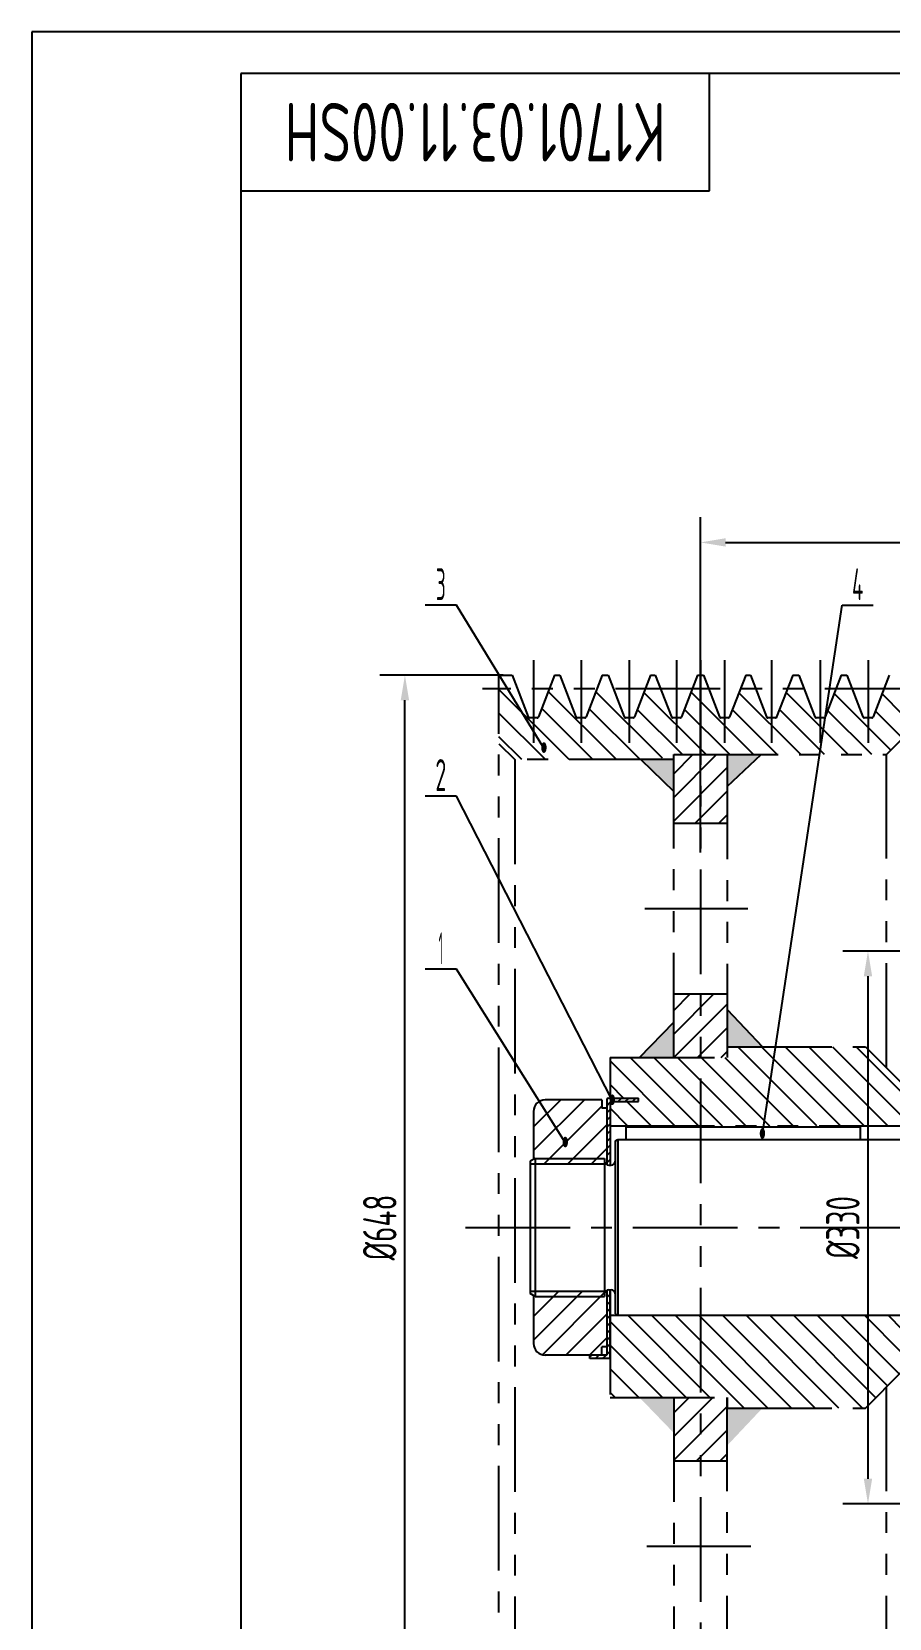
# Model space of a CAD drawing. Header units: millimetres. Extents: x 0 to 2100, y -58 to 1485.
# Drawn here: x 0 to 512, y 537 to 1485 of the extents above; entities that cross this region are included whole.
import ezdxf
from ezdxf.enums import TextEntityAlignment as Align

# ---------------------------------------------------------------- set-up
doc = ezdxf.new("R2010")
doc.units = ezdxf.units.MM
doc.header["$LTSCALE"] = 50
for name, pattern in [('F', [0.75, 0.5, -0.25]), ('G', [2, 1.25, -0.25, 0.25, -0.25]), ('K', [2.5, 1.25, -0.25, 0.25, -0.25, 0.25, -0.25])]:
    doc.linetypes.add(name, pattern=pattern)
for name, color, linetype in [('01', 7, 'Continuous'), ('02', 1, 'Continuous'), ('04', 2, 'F'), ('05', 4, 'G'), ('07', 6, 'K'), ('08', 1, 'Continuous'), ('11', 3, 'Continuous')]:
    doc.layers.add(name, color=color, linetype=linetype)
doc.styles.get("Standard").update_dxf_attribs({"font": 'isocp', "width": 0.707, "bigfont": 'intecad.shx'})
doc.dimstyles.new('INTE', dxfattribs={"dimscale": 5, "dimtxt": 4, "dimasz": 3, "dimexe": 3, "dimexo": 0, "dimgap": 1, "dimtad": 1, "dimdec": 3, "dimdsep": 46, "dimtxsty": 'Standard', "dimcen": 0, "dimclrd": 1, "dimclre": 1, "dimclrt": 3, "dimadec": 3, "dimazin": 2, "dimtfac": 1, "dimtdec": 3, "dimtmove": 0, "dimatfit": 0, "dimfxl": 0, "dimarcsym": 0})
pattern_1 = [(135, (-124.256, 52.972), (-7.07107, -7.07107), [])]
pattern_2 = [(45, (-124.256, 52.972), (-7.07107, 7.07107), [])]
pattern_3 = [(45, (-124.2557, 52.9717), (-2.12132, 2.12132), [])]

# ---------------------------------------------------------------- blocks, each defined once
blk = doc.blocks.new('*D21')
at = {"layer": '08', "color": 1, "lineweight": -2}
for p, q in [((399.63, 994.56), (399.63, 1194.9)), ((863.05, 823.32), (863.05, 1194.9)), ((414.63, 1179.9), (848.05, 1179.9))]:
    blk.add_line(p, q, dxfattribs=at)
at = {"layer": '08', "color": 1}
for points in [[(414.63, 1182.4), (414.63, 1177.4), (399.63, 1179.9)], [(848.05, 1182.4), (848.05, 1177.4), (863.05, 1179.9)]]:
    blk.add_solid(points, dxfattribs=at)
at = {"layer": 'Defpoints', "color": 0}
for p in [(863.05, 1179.9), (399.63, 994.56), (863.05, 823.32)]:
    blk.add_point(p, dxfattribs=at)
at = {"layer": '08', "color": 3, "insert": (631.34, 1194.9), "char_height": 20, "attachment_point": 5}
blk.add_mtext('463.5', dxfattribs=at)
blk = doc.blocks.new('*D22')
at = {"layer": '08', "color": 1, "lineweight": -2}
for p, q in [((281.8, 1100.61), (208, 1100.61)), ((223, 455.61), (223, 1085.61)), ((282.28, 440.61), (208, 440.61))]:
    blk.add_line(p, q, dxfattribs=at)
at = {"layer": '08', "color": 1}
for points in [[(220.5, 1085.61), (225.5, 1085.61), (223, 1100.61)], [(220.5, 455.61), (225.5, 455.61), (223, 440.61)]]:
    blk.add_solid(points, dxfattribs=at)
at = {"layer": 'Defpoints', "color": 0}
for p in [(223, 1100.61), (281.8, 1100.61), (282.28, 440.61)]:
    blk.add_point(p, dxfattribs=at)
at = {"layer": '08', "color": 3, "insert": (208, 770.61), "char_height": 20, "attachment_point": 5, "rotation": 90}
blk.add_mtext('%%c648', dxfattribs=at)
blk = doc.blocks.new('*D24')
at = {"layer": '08', "color": 1, "lineweight": -2}
for p, q in [((612.35, 935.71), (484.7, 935.71)), ((499.7, 920.71), (499.7, 620.51)), ((610.03, 605.51), (484.7, 605.51))]:
    blk.add_line(p, q, dxfattribs=at)
at = {"layer": '08', "color": 1}
for points in [[(497.2, 920.71), (502.2, 920.71), (499.7, 935.71)], [(497.2, 620.51), (502.2, 620.51), (499.7, 605.51)]]:
    blk.add_solid(points, dxfattribs=at)
at = {"layer": 'Defpoints', "color": 0}
for p in [(612.35, 935.71), (499.7, 605.51), (610.03, 605.51)]:
    blk.add_point(p, dxfattribs=at)
at = {"layer": '08', "color": 3, "insert": (484.7, 770.61), "char_height": 20, "attachment_point": 5, "rotation": 90}
blk.add_mtext('%%c330', dxfattribs=at)
blk = doc.blocks.new('*U65', base_point=(251.96, 168.31))
at = {"layer": '01'}
for p, q in [((251.96, 168.31), (251.96, 182.31)), ((195.96, 168.31), (251.96, 168.31))]:
    blk.add_line(p, q, dxfattribs=at)
blk = doc.blocks.new('*U66')
at = {"layer": '04'}
blk.add_blockref('*U65', (0, 0), dxfattribs=at)
blk = doc.blocks.new('*U67')
at = {"layer": '01'}
for points in [[(415, 292), (25, 292)], [(25, 292), (25, 5)]]:
    blk.add_lwpolyline(points, dxfattribs=at)
at = {"layer": '02'}
for points in [[(420, 297), (0, 297)], [(0, 297), (0, 0)]]:
    blk.add_lwpolyline(points, dxfattribs=at)

msp = doc.modelspace()

# ---------------------------------------------------------------- hatches: boundary and pattern name
at = {"layer": '02', "linetype": 'Continuous'}
h = msp.add_hatch(dxfattribs=at)
h.set_pattern_fill('_USER', color=1, scale=3, angle=45, style=0, pattern_type=0)
h.set_pattern_definition(pattern_3)
h.paths.add_polyline_path([(360.5783, 845.8881), (360.5783, 847.8881), (344.5783, 847.8881, 0.41421356), (343.5783, 846.8881), (343.5783, 808.1954, 0.12860502), (344.7533, 807.8881), (345.5783, 807.8881), (345.5783, 844.8881, -0.41421356), (346.5783, 845.8881)])
h = msp.add_hatch(dxfattribs=at)
h.set_pattern_fill('_USER', color=1, scale=3, angle=45, style=0, pattern_type=0)
h.set_pattern_definition(pattern_3)
h.paths.add_polyline_path([(345.5783, 733.3381), (344.7533, 733.3381, 0.12860502), (343.5783, 733.0308), (343.5783, 694.3381), (333.5783, 694.3381), (333.5783, 692.3381), (345.5783, 692.3381)])
at = {"layer": '07', "linetype": 'K'}
h = msp.add_hatch(dxfattribs=at)
h.set_pattern_fill('_USER', color=6, scale=10, angle=135, style=0, pattern_type=0)
h.set_pattern_definition(pattern_1)
h.paths.add_polyline_path([(376.8783, 1050.1131), (376.8783, 1053.1131), (510.6783, 1053.1131), (520.1783, 1062.6131), (520.1783, 1092.4131), (509.2806, 1092.4131), (502.6397, 1075.1131), (496.9168, 1075.1131), (490.2759, 1092.4131), (480.5806, 1092.4131), (473.9397, 1075.1131), (468.2168, 1075.1131), (461.5759, 1092.4131), (451.5806, 1092.4131), (444.9397, 1075.1131), (439.2168, 1075.1131), (432.5759, 1092.4131), (423.4806, 1092.4131), (416.8397, 1075.1131), (411.1168, 1075.1131), (404.4759, 1092.4131), (394.7806, 1092.4131), (388.1397, 1075.1131), (382.4168, 1075.1131), (375.7759, 1092.4131), (366.5806, 1092.4131), (359.9397, 1075.1131), (354.2168, 1075.1131), (347.5759, 1092.4131), (337.7806, 1092.4131), (331.1397, 1075.1131), (325.4168, 1075.1131), (318.7759, 1092.4131), (309.2806, 1092.4131), (302.6397, 1075.1131), (296.9168, 1075.1131), (290.2759, 1092.4131), (279.1783, 1092.4131), (279.1783, 1059.6131), (288.6783, 1050.1131)])
h.paths.add_polyline_path([(376.8783, 488.1131), (376.8783, 491.1131), (288.6783, 491.1131), (279.1783, 481.6131), (279.1783, 448.8131), (290.2759, 448.8131), (296.9168, 466.1131), (302.6397, 466.1131), (309.2806, 448.8131), (318.7759, 448.8131), (325.4168, 466.1131), (331.1397, 466.1131), (337.7806, 448.8131), (347.5759, 448.8131), (354.2168, 466.1131), (359.9397, 466.1131), (366.5806, 448.8131), (375.7759, 448.8131), (382.4168, 466.1131), (388.1397, 466.1131), (394.7806, 448.8131), (404.4759, 448.8131), (411.1168, 466.1131), (416.8397, 466.1131), (423.4806, 448.8131), (432.5759, 448.8131), (439.2168, 466.1131), (444.9397, 466.1131), (451.5806, 448.8131), (461.5759, 448.8131), (468.2168, 466.1131), (473.9397, 466.1131), (480.5806, 448.8131), (490.2759, 448.8131), (496.9168, 466.1131), (502.6397, 466.1131), (509.2806, 448.8131), (520.1783, 448.8131), (520.1783, 478.6131), (510.6783, 488.1131)])
h = msp.add_hatch(color=6, dxfattribs=at)
h.paths.add_polyline_path([(383.6283, 893.356), (363.0955, 872.1131), (383.6283, 872.1131)])
h.paths.add_polyline_path([(436.6242, 878.5631), (415.6283, 900.8484), (415.6283, 878.5631)])
h.paths.add_polyline_path([(383.6283, 1050.1131), (363.9282, 1050.1131), (383.6283, 1031.1633)])
h.paths.add_polyline_path([(435.8475, 1053.1131), (415.6283, 1053.1131), (415.6283, 1034.1582)])
h = msp.add_hatch(dxfattribs=at)
h.set_pattern_fill('_USER', color=6, scale=10, angle=45, style=0, pattern_type=0)
h.set_pattern_definition(pattern_2)
h.paths.add_polyline_path([(383.6283, 1012.1131), (415.6283, 1012.1131), (415.6283, 1053.1131), (383.6283, 1053.1131)])
h.paths.add_polyline_path([(383.6283, 872.1131), (415.6283, 872.1131), (415.6283, 910.1131), (383.6283, 910.1131)])
h.paths.add_polyline_path([(383.6283, 631.1131), (415.6283, 631.1131), (415.6283, 669.1131), (383.6283, 669.1131)])
h.paths.add_polyline_path([(383.6283, 529.1131), (383.6283, 488.1131), (415.6283, 488.1131), (415.6283, 529.1131)])
h = msp.add_hatch(dxfattribs=at)
h.set_pattern_fill('_USER', color=6, scale=10, angle=135, style=0, pattern_type=0)
h.set_pattern_definition(pattern_1)
h.paths.add_polyline_path([(520.1783, 831.3131), (520.1783, 856.5631), (498.1783, 878.5631), (415.6283, 878.5631), (415.6283, 872.1131), (345.5783, 872.1131), (345.5783, 847.8881), (362.5783, 847.8881), (362.5783, 845.8881), (346.5783, 845.8881, 0.41421356), (345.5783, 844.8881), (345.5783, 831.3131)])
h.paths.add_polyline_path([(498.1783, 662.6631), (520.1783, 684.6631), (520.1783, 718.1131), (345.5783, 718.1131), (345.5783, 669.1131), (415.6283, 669.1131), (415.6283, 662.6631)])
h = msp.add_hatch(color=6, dxfattribs=at)
h.paths.add_polyline_path([(383.6283, 647.8702), (363.0955, 669.1131), (383.6283, 669.1131)])
h.paths.add_polyline_path([(436.6242, 662.6631), (415.6283, 640.3777), (415.6283, 662.6631)])
h.paths.add_polyline_path([(383.6283, 491.1131), (363.9282, 491.1131), (383.6283, 510.0628)])
h.paths.add_polyline_path([(435.8475, 488.1131), (415.6283, 488.1131), (415.6283, 507.068)])
at = {"layer": '11', "linetype": 'Continuous'}
h = msp.add_hatch(dxfattribs=at)
h.set_pattern_fill('_USER', color=3, scale=10, angle=45, style=0, pattern_type=0)
h.set_pattern_definition(pattern_2)
h.paths.add_polyline_path([(342.3533, 811.8881), (342.3533, 810.2881, 0.27116367), (343.5783, 808.1954), (343.5783, 841.8881), (340.5783, 841.8881), (340.5783, 846.8881), (306.8533, 846.8881, 0.41421356), (299.8533, 839.8881), (299.8533, 811.3107), (300.8533, 811.8881)])
h.paths.add_polyline_path([(340.5783, 694.3381), (340.5783, 699.3381), (343.5783, 699.3381), (343.5783, 733.0308, 0.27116367), (342.3533, 730.9381), (342.3533, 729.3381), (300.8533, 729.3381), (299.8533, 729.9154), (299.8533, 701.3381, 0.41421356), (306.8533, 694.3381)])
h.paths.add_polyline_path([(342.3533, 808.6131), (342.3533, 811.8881), (300.8533, 811.8881), (300.8533, 808.6131)], flags=17)
h.paths.add_polyline_path([(300.8533, 732.6131), (300.8533, 729.3381), (342.3533, 729.3381), (342.3533, 732.6131)], flags=17)

# ---------------------------------------------------------------- linework, layer by layer
for p, q in [((348.6533, 822.2471), (350.1533, 823.1131)), ((348.6533, 822.2471), (348.6533, 718.9791)), ((350.1533, 823.1131), (589.9533, 823.1131)), ((350.1533, 823.1131), (350.1533, 718.1131)), ((300.8533, 811.8881), (297.8533, 810.156)), ((297.8533, 810.156), (297.8533, 731.0701)), ((300.8533, 811.8881), (342.3533, 811.8881)), ((300.8533, 811.8881), (300.8533, 729.3381)), ((342.3533, 811.8881), (342.3533, 729.3381)), ((300.8533, 729.3381), (297.8533, 731.0701)), ((300.8533, 729.3381), (342.3533, 729.3381)), ((345.5783, 718.1131), (589.9533, 718.1131)), ((348.6533, 718.9791), (350.1533, 718.1131))]:
    msp.add_line(p, q)
at = {"layer": '01'}
for p, q in [((415.6283, 1034.1582), (435.8475, 1053.1131)), ((363.9282, 1050.1131), (383.6283, 1031.1633)), ((340.5783, 846.8881), (340.5783, 841.8881)), ((343.5783, 846.8881), (343.5783, 808.1954)), ((344.5783, 847.8881), (362.5783, 847.8881)), ((345.5783, 844.8881), (345.5783, 807.8881)), ((346.5783, 845.8881), (362.5783, 845.8881)), ((362.5783, 845.8881), (362.5783, 847.8881)), ((299.8533, 839.8881), (299.8533, 811.3107)), ((343.5783, 841.8881), (340.5783, 841.8881)), ((355.0533, 830.8131), (495.0533, 830.8131)), ((495.0533, 830.8131), (495.0533, 823.1131)), ((299.8533, 729.9154), (299.8533, 701.3381)), ((343.5783, 733.0308), (343.5783, 694.3381)), ((333.5783, 692.3381), (333.5783, 694.3381)), ((345.5783, 692.3381), (333.5783, 692.3381)), ((340.5783, 694.3381), (340.5783, 699.3381)), ((343.5783, 699.3381), (340.5783, 699.3381)), ((415.6283, 669.1131), (415.6283, 662.6631))]:
    msp.add_line(p, q, dxfattribs=at)
at = {"layer": '01', "color": 7, "linetype": 'Continuous'}
for p, q in [((340.5783, 846.8881), (306.8533, 846.8881)), ((355.0533, 830.8131), (355.0533, 823.1131)), ((344.7533, 807.8881), (346.2533, 807.8881)), ((344.7533, 733.3381), (346.2533, 733.3381)), ((345.5783, 692.3381), (345.5783, 733.3381)), ((343.5783, 694.3381), (306.8533, 694.3381))]:
    msp.add_line(p, q, dxfattribs=at)
at = {"layer": '01'}
for centre, radius, start, end in [((306.8533, 839.8881), 7, 90, 180), ((344.5783, 846.8881), 1, 90, 180), ((346.5783, 844.8881), 1, 90, 180), ((306.8533, 701.3381), 7, 180, 270)]:
    msp.add_arc(centre, radius, start, end, dxfattribs=at)
at = {"layer": '01', "color": 7, "linetype": 'Continuous'}
for centre, start, end in [((344.7533, 810.2881), 180, 270), ((346.2533, 810.2881), 270, 0), ((344.7533, 730.9381), 90, 180), ((346.2533, 730.9381), 360, 90)]:
    msp.add_arc(centre, 2.4, start, end, dxfattribs=at)
at = {"layer": '02'}
for p, q in [((253.7536, 1142.3428), (235.1536, 1142.3428)), ((306.0731, 1056.9967), (253.7536, 1142.3428)), ((436.6234, 826.4619), (484.2372, 1142.3428)), ((484.2372, 1142.3428), (502.8372, 1142.3428)), ((253.7536, 1028.3389), (235.1536, 1028.3389)), ((346.931, 846.5991), (253.7536, 1028.3389)), ((253.7536, 924.8648), (235.1536, 924.8648)), ((318.833, 821.3295), (253.7536, 924.8648)), ((297.8533, 808.6131), (342.3533, 808.6131)), ((297.8533, 732.6131), (342.3533, 732.6131))]:
    msp.add_line(p, q, dxfattribs=at)
at = {"layer": '05', "color": 4, "linetype": 'G'}
msp.add_line((259.2391, 770.6131), (1281.6711, 770.6131), dxfattribs=at)
at = {"layer": '07', "color": 6, "linetype": 'K'}
for p, q in [((299.7783, 1109.5277), (299.7783, 1060.2448)), ((328.2783, 1109.5277), (328.2783, 1060.2448)), ((357.0783, 1109.5277), (357.0783, 1060.2448)), ((385.2783, 1109.5277), (385.2783, 1060.2448)), ((399.6283, 1109.5277), (399.6283, 423.92)), ((413.9783, 1109.5277), (413.9783, 1060.2448)), ((442.0783, 1109.5277), (442.0783, 1060.2448)), ((471.0783, 1109.5277), (471.0783, 1060.2448)), ((499.7783, 1109.5277), (499.7783, 1060.2448)), ((279.1783, 440.6131), (279.1783, 1100.6131)), ((279.1783, 1100.6131), (287.1283, 1100.6131)), ((287.1283, 1100.6131), (296.7198, 1075.6264)), ((312.4283, 1100.6131), (302.8368, 1075.6264)), ((312.4283, 1100.6131), (315.6283, 1100.6131)), ((315.6283, 1100.6131), (325.2198, 1075.6264)), ((340.9283, 1100.6131), (331.3368, 1075.6264)), ((340.9283, 1100.6131), (344.4283, 1100.6131)), ((344.4283, 1100.6131), (354.0198, 1075.6264)), ((369.7283, 1100.6131), (360.1368, 1075.6264)), ((369.7283, 1100.6131), (372.6283, 1100.6131)), ((372.6283, 1100.6131), (382.2198, 1075.6264)), ((397.9283, 1100.6131), (388.3368, 1075.6264)), ((397.9283, 1100.6131), (401.3283, 1100.6131)), ((401.3283, 1100.6131), (410.9198, 1075.6264)), ((401.3283, 1100.6131), (401.3283, 1100.6131)), ((426.6283, 1100.6131), (417.0368, 1075.6264)), ((426.6283, 1100.6131), (429.4283, 1100.6131)), ((429.4283, 1100.6131), (439.0198, 1075.6264)), ((454.7283, 1100.6131), (445.1368, 1075.6264)), ((454.7283, 1100.6131), (458.4283, 1100.6131)), ((458.2168, 1100.6131), (458.4283, 1100.6131)), ((458.4283, 1100.6131), (468.0198, 1075.6264)), ((483.7283, 1100.6131), (474.1368, 1075.6264)), ((483.7283, 1100.6131), (487.1283, 1100.6131)), ((487.1283, 1100.6131), (496.7198, 1075.6264)), ((512.4283, 1100.6131), (502.8368, 1075.6264)), ((536.388, 1092.4131), (269.289, 1092.4131)), ((302.0899, 1075.1131), (297.4666, 1075.1131)), ((330.5899, 1075.1131), (325.9666, 1075.1131)), ((359.3899, 1075.1131), (354.7666, 1075.1131)), ((387.5899, 1075.1131), (382.9666, 1075.1131)), ((416.2899, 1075.1131), (411.6666, 1075.1131)), ((439.0198, 1075.6264), (439.2168, 1075.1131)), ((439.7666, 1075.1131), (439.2168, 1075.1131)), ((444.3899, 1075.1131), (439.7666, 1075.1131)), ((444.3899, 1075.1131), (444.9397, 1075.1131)), ((445.1368, 1075.6264), (444.9397, 1075.1131)), ((473.3899, 1075.1131), (468.7666, 1075.1131)), ((502.0899, 1075.1131), (497.4666, 1075.1131)), ((510.6783, 1053.1131), (520.1783, 1062.6131)), ((279.1783, 1059.6131), (288.6783, 1050.1131)), ((383.6283, 872.1131), (383.6283, 1053.1131)), ((383.6283, 1053.1131), (510.6783, 1053.1131)), ((415.6283, 1053.1131), (415.6283, 872.1131)), ((510.6783, 866.0631), (510.6783, 1053.1131)), ((383.6283, 1050.1131), (288.6783, 1050.1131)), ((288.6783, 1050.1131), (288.6783, 491.1131)), ((383.6283, 1012.1131), (415.6283, 1012.1131)), ((366.4179, 961.1131), (427.9293, 961.1131)), ((383.6283, 910.1131), (415.6283, 910.1131)), ((415.6283, 900.8484), (436.6242, 878.5631)), ((363.0955, 872.1131), (383.6283, 893.356)), ((345.5783, 872.1131), (415.6283, 872.1131)), ((345.5783, 872.1131), (345.5783, 847.8881)), ((415.6283, 878.5631), (498.1783, 878.5631)), ((498.1783, 878.5631), (520.1783, 856.5631)), ((345.5783, 831.3131), (520.1783, 831.3131)), ((345.5783, 733.3381), (345.5783, 669.1131)), ((498.1783, 662.6631), (520.1783, 684.6631)), ((510.6783, 488.1131), (510.6783, 675.1631)), ((345.5783, 669.1131), (415.6283, 669.1131)), ((383.6283, 669.1131), (383.6283, 488.1131)), ((415.6283, 488.1131), (415.6283, 669.1131)), ((415.6283, 662.6631), (498.1783, 662.6631)), ((383.6283, 631.1131), (415.6283, 631.1131)), ((367.6444, 580.1131), (429.7989, 580.1131))]:
    msp.add_line(p, q, dxfattribs=at)
for centre, start, end in [((297.4666, 1075.9131), 201, 270), ((302.0899, 1075.9131), 270, 339), ((325.9666, 1075.9131), 201, 270), ((330.5899, 1075.9131), 270, 339), ((354.7666, 1075.9131), 201, 270), ((359.3899, 1075.9131), 270, 339), ((382.9666, 1075.9131), 201, 270), ((387.5899, 1075.9131), 270, 339), ((411.6666, 1075.9131), 201, 270), ((416.2899, 1075.9131), 270, 339), ((439.7666, 1075.9131), 201, 270), ((444.3899, 1075.9131), 270, 339), ((468.7666, 1075.9131), 201, 270), ((473.3899, 1075.9131), 270, 339), ((497.4666, 1075.9131), 201, 270), ((502.0899, 1075.9131), 270, 339)]:
    msp.add_arc(centre, 0.8, start, end, dxfattribs=at)

# ---------------------------------------------------------------- block references
at = {"layer": '05', "xscale": 5, "yscale": 5, "zscale": 5}
msp.add_blockref('*U67', (0, 0), dxfattribs=at)
at = {"layer": '05', "xscale": 5, "yscale": 5}
msp.add_blockref('*U66', (405, 1390), dxfattribs=at)

# ---------------------------------------------------------------- texts
at = {"layer": '02', "width": 0.605172}
for p, p2 in [((304.2731, 1053.9967), (307.8731, 1053.9967)), ((345.131, 843.5991), (348.731, 843.5991)), ((317.033, 818.3295), (320.633, 818.3295)), ((434.8234, 823.4619), (438.4234, 823.4619))]:
    msp.add_text('\\M+5A1F1', height=6, dxfattribs=at).set_placement(p, p2, align=Align.FIT)
at = {"layer": '11', "width": 0.695664}
msp.add_text('K1701.03.11.00SH', height=35, rotation=180, dxfattribs=at).set_placement((378.8889, 1442.5), (151.1111, 1442.5), align=Align.FIT)
at = {"layer": '11'}
for s, width, p, p2 in [('3', 0.527686, (241.4745, 1145.3428), (247.4328, 1145.3428)), ('4', 0.543846, (490.1627, 1145.3428), (496.9117, 1145.3428)), ('2', 0.562593, (241.1773, 1031.3389), (247.73, 1031.3389)), ('1', 0.404, (243.1038, 927.8648), (245.8034, 927.8648))]:
    msp.add_text(s, height=19.0919, dxfattribs=dict(at, width=width)).set_placement(p, p2, align=Align.FIT)

# ---------------------------------------------------------------- dimensions: what is measured, and where the dimension line sits
at = {"layer": '08'}
dim = msp.add_linear_dim(base=(863.0533, 1179.8969), p1=(399.6283, 994.5577), p2=(863.0533, 823.3204), text='463.5', dimstyle='INTE', dxfattribs=at)
dim.commit()
dim.dimension.update_dxf_attribs({"geometry": '*D21', "text_midpoint": (631.3408, 1194.8969)})
for base, p1, p2, text, picture, middle in [((223.0005, 1100.6131), (282.2841, 440.6131), (281.7962, 1100.6131), '%%c648', '*D22', (208.0005, 770.6131)), ((499.6958, 605.5131), (612.3498, 935.7131), (610.0274, 605.5131), '%%c330', '*D24', (484.6958, 770.6131))]:
    dim = msp.add_linear_dim(base=base, p1=p1, p2=p2, angle=90, text=text, dimstyle='INTE', dxfattribs=at)
    dim.commit()
    dim.dimension.update_dxf_attribs({"geometry": picture, "text_midpoint": middle})

doc.saveas('drawing.dxf')
